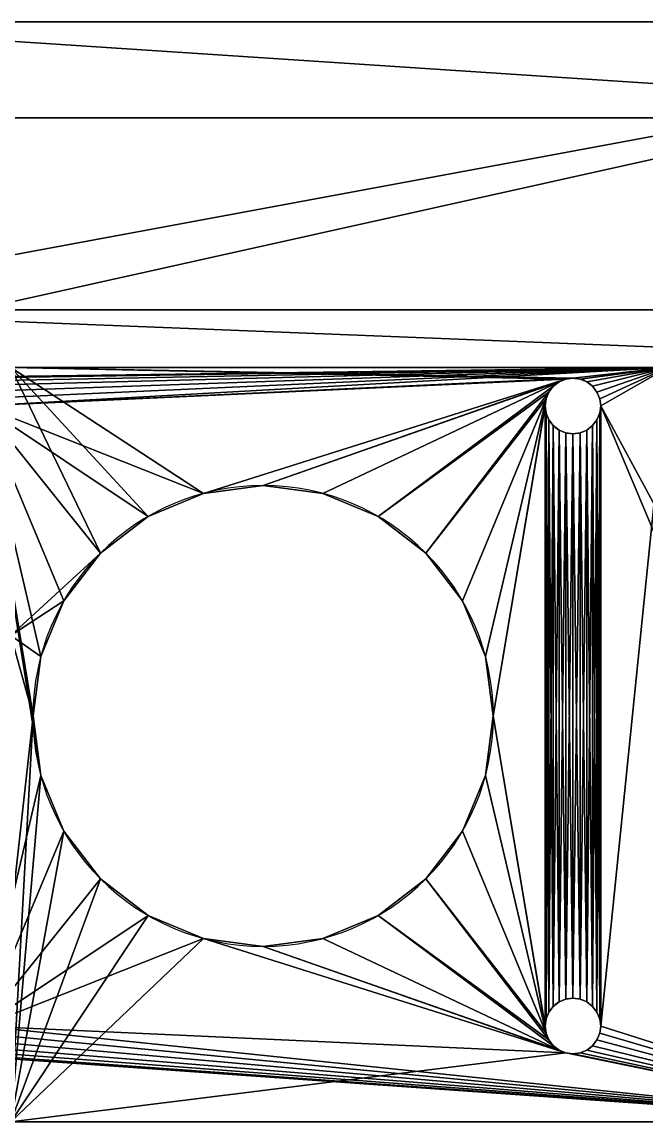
# Model space of a CAD drawing. Extents: x -15 to 425, y -15 to 425.
# Drawn here: x 359.9 to 392.5, y 367.7 to 425 of the extents above; entities that cross this region are included whole.
import ezdxf

# ---------------------------------------------------------------- set-up
doc = ezdxf.new("R2010")
doc.units = 0
doc.layers.add('SOUTIEN_BARRES_HAUT', color=34, linetype='CONTINUOUS')

# ---------------------------------------------------------------- blocks, each defined once
blk = doc.blocks.new('SUPPORT_HAUT_FRONT')
at = {"layer": 'SOUTIEN_BARRES_HAUT'}
for p, q in [((7.35, 57.3, 10.3), (61.799, 57.3, 10.3)), ((15.35, 57.3, 15.3), (61.799, 57.3, 15.3)), ((43.625, 53.325, 10.3), (43.625, 53.325, 15.3)), ((43.926, 53.555, 10.3), (43.926, 53.555, 15.3)), ((44.275, 53.7, 10.3), (44.275, 53.7, 15.3)), ((44.65, 53.749, 10.3), (44.65, 53.8, 10.3)), ((44.65, 53.749, 10.3), (44.65, 53.749, 15.3)), ((45.025, 53.7, 10.3), (45.025, 53.7, 15.3)), ((45.374, 53.555, 10.3), (45.374, 53.555, 15.3)), ((45.675, 53.325, 10.3), (45.675, 53.325, 15.3)), ((43.395, 53.024, 10.3), (43.395, 53.024, 15.3)), ((45.905, 53.024, 10.3), (45.905, 53.024, 15.3)), ((43.201, 52.3, 10.3), (43.201, 52.3, 15.3)), ((43.25, 52.675, 10.3), (43.25, 52.675, 15.3)), ((46.05, 52.675, 10.3), (46.05, 52.675, 15.3)), ((46.099, 52.3, 10.3), (46.099, 52.3, 15.3)), ((43.25, 51.925, 10.3), (43.25, 51.925, 15.3)), ((43.395, 51.576, 10.3), (43.395, 51.576, 15.3)), ((45.905, 51.576, 10.3), (45.905, 51.576, 15.3)), ((46.05, 51.925, 10.3), (46.05, 51.925, 15.3)), ((43.625, 51.275, 10.3), (43.625, 51.275, 15.3)), ((43.926, 51.045, 10.3), (43.926, 51.045, 15.3)), ((45.374, 51.045, 10.3), (45.374, 51.045, 15.3)), ((45.675, 51.275, 10.3), (45.675, 51.275, 15.3)), ((44.275, 50.9, 10.3), (44.275, 50.9, 15.3)), ((44.65, 50.851, 10.3), (44.65, 50.851, 15.3)), ((45.025, 50.9, 10.3), (45.025, 50.9, 15.3)), ((28.5, 48.15, 10.3), (28.5, 48.15, 15.3)), ((25.394, 47.741, 10.3), (25.394, 47.741, 15.3)), ((31.606, 47.741, 10.3), (31.606, 47.741, 15.3)), ((22.5, 46.542, 10.3), (22.5, 46.542, 15.3)), ((34.5, 46.542, 10.3), (34.5, 46.542, 15.3)), ((20.015, 44.635, 10.3), (20.015, 44.635, 15.3)), ((36.985, 44.635, 10.3), (36.985, 44.635, 15.3)), ((18.108, 42.15, 10.3), (18.108, 42.15, 15.3)), ((38.892, 42.15, 10.3), (38.892, 42.15, 15.3)), ((16.909, 39.256, 10.3), (16.909, 39.256, 15.3)), ((40.091, 39.256, 10.3), (40.091, 39.256, 15.3)), ((16.5, 36.15, 10.3), (16.5, 36.15, 15.3)), ((40.5, 36.15, 10.3), (40.5, 36.15, 15.3)), ((16.909, 33.044, 10.3), (16.909, 33.044, 15.3)), ((40.091, 33.044, 10.3), (40.091, 33.044, 15.3)), ((18.108, 30.15, 10.3), (18.108, 30.15, 15.3)), ((38.892, 30.15, 10.3), (38.892, 30.15, 15.3)), ((20.015, 27.665, 10.3), (20.015, 27.665, 15.3)), ((36.985, 27.665, 10.3), (36.985, 27.665, 15.3)), ((22.5, 25.758, 10.3), (22.5, 25.758, 15.3)), ((34.5, 25.758, 10.3), (34.5, 25.758, 15.3)), ((25.394, 24.559, 10.3), (25.394, 24.559, 15.3)), ((28.5, 24.15, 10.3), (28.5, 24.15, 15.3)), ((31.606, 24.559, 10.3), (31.606, 24.559, 15.3)), ((43.926, 21.255, 10.3), (43.926, 21.255, 15.3)), ((44.275, 21.4, 10.3), (44.275, 21.4, 15.3)), ((44.65, 21.449, 10.3), (44.65, 21.449, 15.3)), ((45.025, 21.4, 10.3), (45.025, 21.4, 15.3)), ((45.374, 21.255, 10.3), (45.374, 21.255, 15.3)), ((43.395, 20.724, 10.3), (43.395, 20.724, 15.3)), ((43.625, 21.025, 10.3), (43.625, 21.025, 15.3)), ((45.675, 21.025, 10.3), (45.675, 21.025, 15.3)), ((45.905, 20.724, 10.3), (45.905, 20.724, 15.3)), ((43.25, 20.375, 10.3), (43.25, 20.375, 15.3)), ((46.05, 20.375, 10.3), (46.05, 20.375, 15.3)), ((43.201, 20, 10.3), (43.201, 20, 15.3)), ((43.25, 19.625, 10.3), (43.25, 19.625, 15.3)), ((46.05, 19.625, 10.3), (46.05, 19.625, 15.3)), ((46.099, 20, 10.3), (46.099, 20, 15.3)), ((43.395, 19.276, 10.3), (43.395, 19.276, 15.3)), ((43.625, 18.975, 10.3), (43.625, 18.975, 15.3)), ((45.675, 18.975, 10.3), (45.675, 18.975, 15.3)), ((45.905, 19.276, 10.3), (45.905, 19.276, 15.3)), ((43.926, 18.745, 10.3), (43.926, 18.745, 15.3)), ((44.275, 18.6, 10.3), (44.275, 18.6, 15.3)), ((44.65, 18.551, 10.3), (44.65, 18.551, 15.3)), ((45.025, 18.6, 10.3), (45.025, 18.6, 15.3)), ((45.374, 18.745, 10.3), (45.374, 18.745, 15.3)), ((0, 18, 4.9), (76, 18)), ((55, 18, 35.5), (0, 18, 35.5)), ((49.599, 18, 10.3), (7.35, 18, 10.3)), ((49.599, 18, 15.3), (15.35, 18, 15.3)), ((0, 15, 4.9), (76, 15)), ((0, 5, 30.5), (76, 5)), ((76, 5, 30.5), (0, 5, 30.5)), ((76, 0), (0, 0, 30.5)), ((0, 0, 35.5), (81, 0, 35.5))]:
    blk.add_line(p, q, dxfattribs=at)
for centre, radius in [((44.65, 52.3, 15.3), 1.449), ((44.65, 52.3, 10.3), 1.449), ((28.5, 36.15, 15.3), 12), ((28.5, 36.15, 10.3), 12), ((44.65, 20, 15.3), 1.449), ((44.65, 20, 10.3), 1.449)]:
    blk.add_circle(centre, radius, dxfattribs=at)
mesh = blk.add_polyface(dxfattribs=at)
corners = [(7.35, 57.3, 15.3), (61.799, 57.3, 10.3), (7.35, 57.3, 10.3), (61.799, 57.3, 15.3), (15.35, 57.3, 15.3)]
mesh.append_faces([[corners[k] for k in face] for face in [(0, 1, 2), (3, 0, 4)]], dxfattribs={"vtx0": -1})
mesh.append_faces([[corners[k] for k in face] for face in [(1, 0, 3)]], dxfattribs={"vtx0": -1, "vtx1": -1})
mesh = blk.add_polyface(dxfattribs=at)
corners = [(7.35, 18, 10.3), (12.35, 18.5, 10.3), (49.599, 18, 10.3), (11.962, 18.551, 10.3), (11.6, 18.701, 10.3), (11.289, 18.939, 10.3), (11.051, 19.25, 10.3), (10.901, 19.612, 10.3), (10.85, 20, 10.3), (10.85, 52.3, 10.3), (12.738, 18.551, 10.3), (13.1, 18.701, 10.3), (13.411, 18.939, 10.3), (13.649, 19.25, 10.3), (13.799, 19.612, 10.3), (13.85, 20, 10.3), (44.65, 18.551, 10.3), (44.275, 18.6, 10.3), (25.394, 24.559, 10.3), (22.5, 25.758, 10.3), (20.015, 27.665, 10.3), (18.108, 30.15, 10.3), (16.909, 33.044, 10.3), (16.5, 36.15, 10.3), (28.5, 24.15, 10.3), (43.926, 18.745, 10.3), (31.606, 24.559, 10.3), (34.5, 25.758, 10.3), (43.625, 18.975, 10.3), (43.395, 19.276, 10.3), (36.985, 27.665, 10.3), (43.25, 19.625, 10.3), (38.892, 30.15, 10.3), (40.091, 33.044, 10.3), (40.5, 36.15, 10.3), (43.201, 20, 10.3), (43.201, 52.3, 10.3), (45.025, 18.6, 10.3), (45.374, 18.745, 10.3), (45.675, 18.975, 10.3), (45.905, 19.276, 10.3), (46.05, 19.625, 10.3), (46.099, 20, 10.3), (43.25, 51.925, 10.3), (43.25, 20.375, 10.3), (43.395, 51.576, 10.3), (43.395, 20.724, 10.3), (43.625, 51.275, 10.3), (43.625, 21.025, 10.3), (43.926, 51.045, 10.3), (43.926, 21.255, 10.3), (44.275, 50.9, 10.3), (44.275, 21.4, 10.3), (44.65, 50.851, 10.3), (44.65, 21.449, 10.3), (45.025, 50.9, 10.3), (45.025, 21.4, 10.3), (45.374, 51.045, 10.3), (45.374, 21.255, 10.3), (45.675, 51.275, 10.3), (45.675, 21.025, 10.3), (45.905, 51.576, 10.3), (45.905, 20.724, 10.3), (46.05, 51.925, 10.3), (46.05, 20.375, 10.3), (46.099, 52.3, 10.3), (10.901, 51.912, 10.3), (10.901, 20.388, 10.3), (11.051, 51.55, 10.3), (11.051, 20.75, 10.3), (11.289, 51.239, 10.3), (11.289, 21.061, 10.3), (11.6, 51.001, 10.3), (11.6, 21.299, 10.3), (11.962, 50.851, 10.3), (11.962, 21.449, 10.3), (12.35, 50.8, 10.3), (12.35, 21.5, 10.3), (12.738, 50.851, 10.3), (12.738, 21.449, 10.3), (13.1, 51.001, 10.3), (13.1, 21.299, 10.3), (13.411, 51.239, 10.3), (13.411, 21.061, 10.3), (13.649, 51.55, 10.3), (13.649, 20.75, 10.3), (13.799, 51.912, 10.3), (13.799, 20.388, 10.3), (13.85, 52.3, 10.3), (7.35, 57.3, 10.3), (10.901, 52.688, 10.3), (11.051, 53.05, 10.3), (11.289, 53.361, 10.3), (11.6, 53.599, 10.3), (11.962, 53.749, 10.3), (12.35, 53.8, 10.3), (61.799, 57.3, 10.3), (12.738, 53.749, 10.3), (13.1, 53.599, 10.3), (13.411, 53.361, 10.3), (13.649, 53.05, 10.3), (13.799, 52.688, 10.3), (44.275, 53.7, 10.3), (25.394, 47.741, 10.3), (22.5, 46.542, 10.3), (20.015, 44.635, 10.3), (18.108, 42.15, 10.3), (16.909, 39.256, 10.3), (28.5, 48.15, 10.3), (43.926, 53.555, 10.3), (31.606, 47.741, 10.3), (34.5, 46.542, 10.3), (43.625, 53.325, 10.3), (43.395, 53.024, 10.3), (36.985, 44.635, 10.3), (43.25, 52.675, 10.3), (38.892, 42.15, 10.3), (40.091, 39.256, 10.3), (44.65, 53.749, 10.3), (45.025, 53.7, 10.3), (45.374, 53.555, 10.3), (45.675, 53.325, 10.3), (45.905, 53.024, 10.3), (46.05, 52.675, 10.3), (55.239, 36.812, 10.3), (55, 35, 10.3), (55.938, 38.5, 10.3), (57.05, 39.95, 10.3), (58.5, 41.062, 10.3), (60.188, 41.761, 10.3), (61.799, 41.974, 10.3), (55.938, 31.5, 10.3), (61.799, 18, 10.3), (55.239, 33.188, 10.3), (57.05, 30.05, 10.3), (58.5, 28.938, 10.3), (60.188, 28.239, 10.3), (61.799, 28.026, 10.3)]
mesh.append_faces([[corners[k] for k in face] for face in [(129, 96, 130), (132, 136, 137)]], dxfattribs={"vtx0": -1})
mesh.append_faces([[corners[k] for k in face] for face in [(0, 1, 2), (1, 0, 3), (3, 0, 4), (4, 0, 5), (5, 0, 6), (6, 0, 7), (7, 0, 8), (16, 15, 17), (18, 15, 19), (19, 15, 20), (20, 15, 21), (21, 15, 22), (22, 15, 23), (17, 24, 25), (25, 27, 28), (28, 27, 29), (29, 30, 31), (31, 34, 35), (43, 35, 36), (35, 43, 44), (44, 45, 46), (46, 47, 48), (48, 49, 50), (50, 51, 52), (52, 53, 54), (54, 55, 56), (56, 57, 58), (58, 59, 60), (60, 61, 62), (62, 63, 64), (64, 65, 42), (66, 8, 9), (8, 66, 67), (67, 68, 69), (69, 70, 71), (71, 72, 73), (73, 74, 75), (75, 76, 77), (77, 78, 79), (79, 80, 81), (81, 82, 83), (83, 84, 85), (85, 86, 87), (87, 88, 15), (89, 9, 0), (9, 89, 90), (90, 89, 91), (91, 89, 92), (92, 89, 93), (93, 89, 94), (94, 89, 95), (95, 96, 97), (97, 96, 98), (98, 96, 99), (99, 96, 100), (100, 96, 101), (101, 96, 88), (103, 102, 108), (108, 109, 110), (110, 109, 111), (111, 113, 114), (114, 115, 116), (116, 115, 117), (117, 115, 34), (102, 96, 118), (118, 96, 119), (119, 96, 120), (120, 96, 121), (121, 96, 122), (122, 96, 123), (123, 96, 65), (124, 96, 126), (126, 96, 127), (127, 96, 128), (128, 96, 129), (2, 131, 132), (131, 2, 133), (133, 2, 125)]], dxfattribs={"vtx0": -1, "vtx1": -1})
mesh.append_faces([[corners[k] for k in face] for face in [(8, 0, 9), (2, 15, 16), (17, 15, 18), (35, 34, 36), (88, 96, 102), (88, 102, 103), (88, 107, 15), (65, 96, 42), (42, 96, 124), (42, 124, 2)]], dxfattribs={"vtx0": -1, "vtx1": -1, "vtx2": -1})
mesh.append_faces([[corners[k] for k in face] for face in [(2, 1, 10), (2, 10, 11), (2, 11, 12), (2, 12, 13), (2, 13, 14), (2, 14, 15), (17, 18, 24), (25, 24, 26), (25, 26, 27), (29, 27, 30), (31, 30, 32), (31, 32, 33), (31, 33, 34), (2, 16, 37), (2, 37, 38), (2, 38, 39), (2, 39, 40), (2, 40, 41), (2, 41, 42), (44, 43, 45), (46, 45, 47), (48, 47, 49), (50, 49, 51), (52, 51, 53), (54, 53, 55), (56, 55, 57), (58, 57, 59), (60, 59, 61), (62, 61, 63), (64, 63, 65), (67, 66, 68), (69, 68, 70), (71, 70, 72), (73, 72, 74), (75, 74, 76), (77, 76, 78), (79, 78, 80), (81, 80, 82), (83, 82, 84), (85, 84, 86), (87, 86, 88), (95, 89, 96), (88, 103, 104), (88, 104, 105), (88, 105, 106), (88, 106, 107), (15, 107, 23), (108, 102, 109), (111, 109, 112), (111, 112, 113), (114, 113, 115), (34, 115, 36), (2, 124, 125), (132, 131, 134), (132, 134, 135), (132, 135, 136)]], dxfattribs={"vtx0": -1, "vtx2": -1})
mesh = blk.add_polyface(dxfattribs=at)
corners = [(15.35, 18, 15.3), (20.015, 27.665, 15.3), (15.35, 31.966, 15.3), (22.5, 25.758, 15.3), (25.394, 24.559, 15.3), (44.275, 18.6, 15.3), (44.65, 18.551, 15.3), (49.599, 18, 15.3), (18.108, 30.15, 15.3), (16.909, 33.044, 15.3), (16.5, 36.15, 15.3), (15.35, 46.633, 15.3), (15.35, 57.3, 15.3), (28.5, 24.15, 15.3), (43.926, 18.745, 15.3), (31.606, 24.559, 15.3), (34.5, 25.758, 15.3), (43.625, 18.975, 15.3), (43.395, 19.276, 15.3), (36.985, 27.665, 15.3), (43.25, 19.625, 15.3), (38.892, 30.15, 15.3), (40.091, 33.044, 15.3), (40.5, 36.15, 15.3), (43.201, 20, 15.3), (45.025, 18.6, 15.3), (45.374, 18.745, 15.3), (45.675, 18.975, 15.3), (45.905, 19.276, 15.3), (46.05, 19.625, 15.3), (46.099, 20, 15.3), (46.099, 52.3, 15.3), (44.275, 53.7, 15.3), (61.799, 57.3, 15.3), (25.394, 47.741, 15.3), (22.5, 46.542, 15.3), (20.015, 44.635, 15.3), (18.108, 42.15, 15.3), (16.909, 39.256, 15.3), (28.5, 48.15, 15.3), (43.926, 53.555, 15.3), (31.606, 47.741, 15.3), (34.5, 46.542, 15.3), (43.625, 53.325, 15.3), (43.395, 53.024, 15.3), (36.985, 44.635, 15.3), (43.25, 52.675, 15.3), (38.892, 42.15, 15.3), (40.091, 39.256, 15.3), (43.201, 52.3, 15.3), (44.65, 53.749, 15.3), (45.025, 53.7, 15.3), (45.374, 53.555, 15.3), (45.675, 53.325, 15.3), (45.905, 53.024, 15.3), (46.05, 52.675, 15.3), (61.799, 18, 15.3), (43.25, 20.375, 15.3), (43.25, 51.925, 15.3), (43.395, 20.724, 15.3), (43.395, 51.576, 15.3), (43.625, 21.025, 15.3), (43.625, 51.275, 15.3), (43.926, 21.255, 15.3), (43.926, 51.045, 15.3), (44.275, 21.4, 15.3), (44.275, 50.9, 15.3), (44.65, 21.449, 15.3), (44.65, 50.851, 15.3), (45.025, 21.4, 15.3), (45.025, 50.9, 15.3), (45.374, 21.255, 15.3), (45.374, 51.045, 15.3), (45.675, 21.025, 15.3), (45.675, 51.275, 15.3), (45.905, 20.724, 15.3), (45.905, 51.576, 15.3), (46.05, 20.375, 15.3), (46.05, 51.925, 15.3)]
mesh.append_faces([[corners[k] for k in face] for face in [(33, 7, 56)]], dxfattribs={"vtx0": -1})
mesh.append_faces([[corners[k] for k in face] for face in [(0, 1, 2), (1, 0, 3), (3, 0, 4), (5, 0, 6), (2, 10, 11), (11, 10, 12), (4, 5, 13), (13, 14, 15), (15, 14, 16), (16, 18, 19), (19, 20, 21), (21, 20, 22), (22, 20, 23), (6, 7, 25), (25, 7, 26), (26, 7, 27), (27, 7, 28), (28, 7, 29), (29, 7, 30), (12, 32, 33), (34, 12, 35), (35, 12, 36), (36, 12, 37), (37, 12, 38), (38, 12, 10), (32, 39, 40), (40, 42, 43), (43, 42, 44), (44, 45, 46), (46, 23, 49), (57, 49, 24), (49, 57, 58), (58, 59, 60), (60, 61, 62), (62, 63, 64), (64, 65, 66), (66, 67, 68), (68, 69, 70), (70, 71, 72), (72, 73, 74), (74, 75, 76), (76, 77, 78), (78, 30, 31)]], dxfattribs={"vtx0": -1, "vtx1": -1})
mesh.append_faces([[corners[k] for k in face] for face in [(4, 0, 5), (30, 7, 31), (32, 12, 34), (49, 23, 24), (33, 31, 7)]], dxfattribs={"vtx0": -1, "vtx1": -1, "vtx2": -1})
mesh.append_faces([[corners[k] for k in face] for face in [(6, 0, 7), (2, 1, 8), (2, 8, 9), (2, 9, 10), (13, 5, 14), (16, 14, 17), (16, 17, 18), (19, 18, 20), (23, 20, 24), (32, 34, 39), (40, 39, 41), (40, 41, 42), (44, 42, 45), (46, 45, 47), (46, 47, 48), (46, 48, 23), (33, 32, 50), (33, 50, 51), (33, 51, 52), (33, 52, 53), (33, 53, 54), (33, 54, 55), (33, 55, 31), (58, 57, 59), (60, 59, 61), (62, 61, 63), (64, 63, 65), (66, 65, 67), (68, 67, 69), (70, 69, 71), (72, 71, 73), (74, 73, 75), (76, 75, 77), (78, 77, 30)]], dxfattribs={"vtx0": -1, "vtx2": -1})
mesh = blk.add_polyface(dxfattribs=at)
corners = [(43.625, 53.325, 10.3), (43.395, 53.024, 15.3), (43.395, 53.024, 10.3), (43.625, 53.325, 15.3)]
mesh.append_faces([[corners[k] for k in face] for face in [(0, 1, 2), (1, 0, 3)]], dxfattribs={"vtx0": -1})
mesh = blk.add_polyface(dxfattribs=at)
corners = [(43.926, 53.555, 15.3), (43.625, 53.325, 10.3), (43.926, 53.555, 10.3), (43.625, 53.325, 15.3)]
mesh.append_faces([[corners[k] for k in face] for face in [(0, 1, 2), (1, 0, 3)]], dxfattribs={"vtx0": -1})
mesh = blk.add_polyface(dxfattribs=at)
corners = [(44.275, 53.7, 15.3), (43.926, 53.555, 10.3), (44.275, 53.7, 10.3), (43.926, 53.555, 15.3)]
mesh.append_faces([[corners[k] for k in face] for face in [(0, 1, 2), (1, 0, 3)]], dxfattribs={"vtx0": -1})
mesh = blk.add_polyface(dxfattribs=at)
corners = [(44.65, 53.749, 15.3), (44.275, 53.7, 10.3), (44.65, 53.749, 10.3), (44.275, 53.7, 15.3)]
mesh.append_faces([[corners[k] for k in face] for face in [(0, 1, 2), (1, 0, 3)]], dxfattribs={"vtx0": -1})
mesh = blk.add_polyface(dxfattribs=at)
corners = [(45.025, 53.7, 15.3), (44.65, 53.749, 10.3), (45.025, 53.7, 10.3), (44.65, 53.749, 15.3)]
mesh.append_faces([[corners[k] for k in face] for face in [(0, 1, 2), (1, 0, 3)]], dxfattribs={"vtx0": -1})
mesh = blk.add_polyface(dxfattribs=at)
corners = [(45.374, 53.555, 15.3), (45.025, 53.7, 10.3), (45.374, 53.555, 10.3), (45.025, 53.7, 15.3)]
mesh.append_faces([[corners[k] for k in face] for face in [(0, 1, 2), (1, 0, 3)]], dxfattribs={"vtx0": -1})
mesh = blk.add_polyface(dxfattribs=at)
corners = [(45.675, 53.325, 15.3), (45.374, 53.555, 10.3), (45.675, 53.325, 10.3), (45.374, 53.555, 15.3)]
mesh.append_faces([[corners[k] for k in face] for face in [(0, 1, 2), (1, 0, 3)]], dxfattribs={"vtx0": -1})
mesh = blk.add_polyface(dxfattribs=at)
corners = [(45.675, 53.325, 15.3), (45.905, 53.024, 10.3), (45.905, 53.024, 15.3), (45.675, 53.325, 10.3)]
mesh.append_faces([[corners[k] for k in face] for face in [(0, 1, 2), (1, 0, 3)]], dxfattribs={"vtx0": -1})
mesh = blk.add_polyface(dxfattribs=at)
corners = [(43.395, 53.024, 10.3), (43.25, 52.675, 15.3), (43.25, 52.675, 10.3), (43.395, 53.024, 15.3)]
mesh.append_faces([[corners[k] for k in face] for face in [(0, 1, 2), (1, 0, 3)]], dxfattribs={"vtx0": -1})
mesh = blk.add_polyface(dxfattribs=at)
corners = [(45.905, 53.024, 15.3), (46.05, 52.675, 10.3), (46.05, 52.675, 15.3), (45.905, 53.024, 10.3)]
mesh.append_faces([[corners[k] for k in face] for face in [(0, 1, 2), (1, 0, 3)]], dxfattribs={"vtx0": -1})
mesh = blk.add_polyface(dxfattribs=at)
corners = [(43.25, 52.675, 10.3), (43.201, 52.3, 15.3), (43.201, 52.3, 10.3), (43.25, 52.675, 15.3)]
mesh.append_faces([[corners[k] for k in face] for face in [(0, 1, 2), (1, 0, 3)]], dxfattribs={"vtx0": -1})
mesh = blk.add_polyface(dxfattribs=at)
corners = [(43.201, 52.3, 10.3), (43.25, 51.925, 15.3), (43.25, 51.925, 10.3), (43.201, 52.3, 15.3)]
mesh.append_faces([[corners[k] for k in face] for face in [(0, 1, 2), (1, 0, 3)]], dxfattribs={"vtx0": -1})
mesh = blk.add_polyface(dxfattribs=at)
corners = [(46.05, 52.675, 15.3), (46.099, 52.3, 10.3), (46.099, 52.3, 15.3), (46.05, 52.675, 10.3)]
mesh.append_faces([[corners[k] for k in face] for face in [(0, 1, 2), (1, 0, 3)]], dxfattribs={"vtx0": -1})
mesh = blk.add_polyface(dxfattribs=at)
corners = [(46.099, 52.3, 15.3), (46.05, 51.925, 10.3), (46.05, 51.925, 15.3), (46.099, 52.3, 10.3)]
mesh.append_faces([[corners[k] for k in face] for face in [(0, 1, 2), (1, 0, 3)]], dxfattribs={"vtx0": -1})
mesh = blk.add_polyface(dxfattribs=at)
corners = [(43.25, 51.925, 10.3), (43.395, 51.576, 15.3), (43.395, 51.576, 10.3), (43.25, 51.925, 15.3)]
mesh.append_faces([[corners[k] for k in face] for face in [(0, 1, 2), (1, 0, 3)]], dxfattribs={"vtx0": -1})
mesh = blk.add_polyface(dxfattribs=at)
corners = [(43.395, 51.576, 10.3), (43.625, 51.275, 15.3), (43.625, 51.275, 10.3), (43.395, 51.576, 15.3)]
mesh.append_faces([[corners[k] for k in face] for face in [(0, 1, 2), (1, 0, 3)]], dxfattribs={"vtx0": -1})
mesh = blk.add_polyface(dxfattribs=at)
corners = [(45.905, 51.576, 15.3), (45.675, 51.275, 10.3), (45.675, 51.275, 15.3), (45.905, 51.576, 10.3)]
mesh.append_faces([[corners[k] for k in face] for face in [(0, 1, 2), (1, 0, 3)]], dxfattribs={"vtx0": -1})
mesh = blk.add_polyface(dxfattribs=at)
corners = [(46.05, 51.925, 15.3), (45.905, 51.576, 10.3), (45.905, 51.576, 15.3), (46.05, 51.925, 10.3)]
mesh.append_faces([[corners[k] for k in face] for face in [(0, 1, 2), (1, 0, 3)]], dxfattribs={"vtx0": -1})
mesh = blk.add_polyface(dxfattribs=at)
corners = [(43.625, 51.275, 15.3), (43.926, 51.045, 10.3), (43.625, 51.275, 10.3), (43.926, 51.045, 15.3)]
mesh.append_faces([[corners[k] for k in face] for face in [(0, 1, 2), (1, 0, 3)]], dxfattribs={"vtx0": -1})
mesh = blk.add_polyface(dxfattribs=at)
corners = [(43.926, 51.045, 15.3), (44.275, 50.9, 10.3), (43.926, 51.045, 10.3), (44.275, 50.9, 15.3)]
mesh.append_faces([[corners[k] for k in face] for face in [(0, 1, 2), (1, 0, 3)]], dxfattribs={"vtx0": -1})
mesh = blk.add_polyface(dxfattribs=at)
corners = [(45.025, 50.9, 15.3), (45.374, 51.045, 10.3), (45.025, 50.9, 10.3), (45.374, 51.045, 15.3)]
mesh.append_faces([[corners[k] for k in face] for face in [(0, 1, 2), (1, 0, 3)]], dxfattribs={"vtx0": -1})
mesh = blk.add_polyface(dxfattribs=at)
corners = [(45.374, 51.045, 15.3), (45.675, 51.275, 10.3), (45.374, 51.045, 10.3), (45.675, 51.275, 15.3)]
mesh.append_faces([[corners[k] for k in face] for face in [(0, 1, 2), (1, 0, 3)]], dxfattribs={"vtx0": -1})
mesh = blk.add_polyface(dxfattribs=at)
corners = [(44.275, 50.9, 15.3), (44.65, 50.851, 10.3), (44.275, 50.9, 10.3), (44.65, 50.851, 15.3)]
mesh.append_faces([[corners[k] for k in face] for face in [(0, 1, 2), (1, 0, 3)]], dxfattribs={"vtx0": -1})
mesh = blk.add_polyface(dxfattribs=at)
corners = [(44.65, 50.851, 15.3), (45.025, 50.9, 10.3), (44.65, 50.851, 10.3), (45.025, 50.9, 15.3)]
mesh.append_faces([[corners[k] for k in face] for face in [(0, 1, 2), (1, 0, 3)]], dxfattribs={"vtx0": -1})
mesh = blk.add_polyface(dxfattribs=at)
corners = [(28.5, 48.15, 15.3), (25.394, 47.741, 10.3), (28.5, 48.15, 10.3), (25.394, 47.741, 15.3)]
mesh.append_faces([[corners[k] for k in face] for face in [(0, 1, 2), (1, 0, 3)]], dxfattribs={"vtx0": -1})
mesh = blk.add_polyface(dxfattribs=at)
corners = [(31.606, 47.741, 15.3), (28.5, 48.15, 10.3), (31.606, 47.741, 10.3), (28.5, 48.15, 15.3)]
mesh.append_faces([[corners[k] for k in face] for face in [(0, 1, 2), (1, 0, 3)]], dxfattribs={"vtx0": -1})
mesh = blk.add_polyface(dxfattribs=at)
corners = [(25.394, 47.741, 15.3), (22.5, 46.542, 10.3), (25.394, 47.741, 10.3), (22.5, 46.542, 15.3)]
mesh.append_faces([[corners[k] for k in face] for face in [(0, 1, 2), (1, 0, 3)]], dxfattribs={"vtx0": -1})
mesh = blk.add_polyface(dxfattribs=at)
corners = [(34.5, 46.542, 15.3), (31.606, 47.741, 10.3), (34.5, 46.542, 10.3), (31.606, 47.741, 15.3)]
mesh.append_faces([[corners[k] for k in face] for face in [(0, 1, 2), (1, 0, 3)]], dxfattribs={"vtx0": -1})
mesh = blk.add_polyface(dxfattribs=at)
corners = [(22.5, 46.542, 15.3), (20.015, 44.635, 10.3), (22.5, 46.542, 10.3), (20.015, 44.635, 15.3)]
mesh.append_faces([[corners[k] for k in face] for face in [(0, 1, 2), (1, 0, 3)]], dxfattribs={"vtx0": -1})
mesh = blk.add_polyface(dxfattribs=at)
corners = [(36.985, 44.635, 15.3), (34.5, 46.542, 10.3), (36.985, 44.635, 10.3), (34.5, 46.542, 15.3)]
mesh.append_faces([[corners[k] for k in face] for face in [(0, 1, 2), (1, 0, 3)]], dxfattribs={"vtx0": -1})
mesh = blk.add_polyface(dxfattribs=at)
corners = [(20.015, 44.635, 10.3), (18.108, 42.15, 15.3), (18.108, 42.15, 10.3), (20.015, 44.635, 15.3)]
mesh.append_faces([[corners[k] for k in face] for face in [(0, 1, 2), (1, 0, 3)]], dxfattribs={"vtx0": -1})
mesh = blk.add_polyface(dxfattribs=at)
corners = [(36.985, 44.635, 15.3), (38.892, 42.15, 10.3), (38.892, 42.15, 15.3), (36.985, 44.635, 10.3)]
mesh.append_faces([[corners[k] for k in face] for face in [(0, 1, 2), (1, 0, 3)]], dxfattribs={"vtx0": -1})
mesh = blk.add_polyface(dxfattribs=at)
corners = [(18.108, 42.15, 10.3), (16.909, 39.256, 15.3), (16.909, 39.256, 10.3), (18.108, 42.15, 15.3)]
mesh.append_faces([[corners[k] for k in face] for face in [(0, 1, 2), (1, 0, 3)]], dxfattribs={"vtx0": -1})
mesh = blk.add_polyface(dxfattribs=at)
corners = [(38.892, 42.15, 15.3), (40.091, 39.256, 10.3), (40.091, 39.256, 15.3), (38.892, 42.15, 10.3)]
mesh.append_faces([[corners[k] for k in face] for face in [(0, 1, 2), (1, 0, 3)]], dxfattribs={"vtx0": -1})
mesh = blk.add_polyface(dxfattribs=at)
corners = [(16.909, 39.256, 10.3), (16.5, 36.15, 15.3), (16.5, 36.15, 10.3), (16.909, 39.256, 15.3)]
mesh.append_faces([[corners[k] for k in face] for face in [(0, 1, 2), (1, 0, 3)]], dxfattribs={"vtx0": -1})
mesh = blk.add_polyface(dxfattribs=at)
corners = [(40.091, 39.256, 15.3), (40.5, 36.15, 10.3), (40.5, 36.15, 15.3), (40.091, 39.256, 10.3)]
mesh.append_faces([[corners[k] for k in face] for face in [(0, 1, 2), (1, 0, 3)]], dxfattribs={"vtx0": -1})
mesh = blk.add_polyface(dxfattribs=at)
corners = [(16.5, 36.15, 10.3), (16.909, 33.044, 15.3), (16.909, 33.044, 10.3), (16.5, 36.15, 15.3)]
mesh.append_faces([[corners[k] for k in face] for face in [(0, 1, 2), (1, 0, 3)]], dxfattribs={"vtx0": -1})
mesh = blk.add_polyface(dxfattribs=at)
corners = [(40.5, 36.15, 15.3), (40.091, 33.044, 10.3), (40.091, 33.044, 15.3), (40.5, 36.15, 10.3)]
mesh.append_faces([[corners[k] for k in face] for face in [(0, 1, 2), (1, 0, 3)]], dxfattribs={"vtx0": -1})
mesh = blk.add_polyface(dxfattribs=at)
corners = [(81, 0, 35.5), (0, 15, 35.5), (0, 0, 35.5), (0, 18, 35.5), (55, 18, 35.5), (57.05, 30.05, 35.5), (55.938, 31.5, 35.5), (55.239, 33.188, 35.5), (55, 35, 35.5), (58.5, 28.938, 35.5), (60.188, 28.239, 35.5), (62, 28, 35.5), (69, 18, 35.5), (63.812, 28.239, 35.5), (65.5, 28.938, 35.5), (66.95, 30.05, 35.5), (68.062, 31.5, 35.5), (68.761, 33.188, 35.5), (81, 18, 35.5), (69, 35, 35.5)]
mesh.append_faces([[corners[k] for k in face] for face in [(0, 1, 2), (4, 7, 8), (12, 0, 18)]], dxfattribs={"vtx0": -1})
mesh.append_faces([[corners[k] for k in face] for face in [(1, 0, 3), (3, 0, 4), (5, 0, 9), (9, 0, 10), (10, 0, 11), (11, 12, 13), (13, 12, 14), (14, 12, 15), (15, 12, 16), (16, 12, 17)]], dxfattribs={"vtx0": -1, "vtx1": -1})
mesh.append_faces([[corners[k] for k in face] for face in [(4, 0, 5), (11, 0, 12)]], dxfattribs={"vtx0": -1, "vtx1": -1, "vtx2": -1})
mesh.append_faces([[corners[k] for k in face] for face in [(4, 5, 6), (4, 6, 7)]], dxfattribs={"vtx0": -1, "vtx2": -1})
mesh.append_faces([[corners[k] for k in face] for face in [(19, 17, 12)]], dxfattribs={"vtx1": -1})
mesh = blk.add_polyface(dxfattribs=at)
corners = [(16.909, 33.044, 10.3), (18.108, 30.15, 15.3), (18.108, 30.15, 10.3), (16.909, 33.044, 15.3)]
mesh.append_faces([[corners[k] for k in face] for face in [(0, 1, 2), (1, 0, 3)]], dxfattribs={"vtx0": -1})
mesh = blk.add_polyface(dxfattribs=at)
corners = [(40.091, 33.044, 15.3), (38.892, 30.15, 10.3), (38.892, 30.15, 15.3), (40.091, 33.044, 10.3)]
mesh.append_faces([[corners[k] for k in face] for face in [(0, 1, 2), (1, 0, 3)]], dxfattribs={"vtx0": -1})
mesh = blk.add_polyface(dxfattribs=at)
corners = [(18.108, 30.15, 10.3), (20.015, 27.665, 15.3), (20.015, 27.665, 10.3), (18.108, 30.15, 15.3)]
mesh.append_faces([[corners[k] for k in face] for face in [(0, 1, 2), (1, 0, 3)]], dxfattribs={"vtx0": -1})
mesh = blk.add_polyface(dxfattribs=at)
corners = [(38.892, 30.15, 15.3), (36.985, 27.665, 10.3), (36.985, 27.665, 15.3), (38.892, 30.15, 10.3)]
mesh.append_faces([[corners[k] for k in face] for face in [(0, 1, 2), (1, 0, 3)]], dxfattribs={"vtx0": -1})
mesh = blk.add_polyface(dxfattribs=at)
corners = [(20.015, 27.665, 15.3), (22.5, 25.758, 10.3), (20.015, 27.665, 10.3), (22.5, 25.758, 15.3)]
mesh.append_faces([[corners[k] for k in face] for face in [(0, 1, 2), (1, 0, 3)]], dxfattribs={"vtx0": -1})
mesh = blk.add_polyface(dxfattribs=at)
corners = [(34.5, 25.758, 15.3), (36.985, 27.665, 10.3), (34.5, 25.758, 10.3), (36.985, 27.665, 15.3)]
mesh.append_faces([[corners[k] for k in face] for face in [(0, 1, 2), (1, 0, 3)]], dxfattribs={"vtx0": -1})
mesh = blk.add_polyface(dxfattribs=at)
corners = [(22.5, 25.758, 15.3), (25.394, 24.559, 10.3), (22.5, 25.758, 10.3), (25.394, 24.559, 15.3)]
mesh.append_faces([[corners[k] for k in face] for face in [(0, 1, 2), (1, 0, 3)]], dxfattribs={"vtx0": -1})
mesh = blk.add_polyface(dxfattribs=at)
corners = [(31.606, 24.559, 15.3), (34.5, 25.758, 10.3), (31.606, 24.559, 10.3), (34.5, 25.758, 15.3)]
mesh.append_faces([[corners[k] for k in face] for face in [(0, 1, 2), (1, 0, 3)]], dxfattribs={"vtx0": -1})
mesh = blk.add_polyface(dxfattribs=at)
corners = [(25.394, 24.559, 15.3), (28.5, 24.15, 10.3), (25.394, 24.559, 10.3), (28.5, 24.15, 15.3)]
mesh.append_faces([[corners[k] for k in face] for face in [(0, 1, 2), (1, 0, 3)]], dxfattribs={"vtx0": -1})
mesh = blk.add_polyface(dxfattribs=at)
corners = [(28.5, 24.15, 15.3), (31.606, 24.559, 10.3), (28.5, 24.15, 10.3), (31.606, 24.559, 15.3)]
mesh.append_faces([[corners[k] for k in face] for face in [(0, 1, 2), (1, 0, 3)]], dxfattribs={"vtx0": -1})
mesh = blk.add_polyface(dxfattribs=at)
corners = [(43.926, 21.255, 15.3), (43.625, 21.025, 10.3), (43.926, 21.255, 10.3), (43.625, 21.025, 15.3)]
mesh.append_faces([[corners[k] for k in face] for face in [(0, 1, 2), (1, 0, 3)]], dxfattribs={"vtx0": -1})
mesh = blk.add_polyface(dxfattribs=at)
corners = [(44.275, 21.4, 15.3), (43.926, 21.255, 10.3), (44.275, 21.4, 10.3), (43.926, 21.255, 15.3)]
mesh.append_faces([[corners[k] for k in face] for face in [(0, 1, 2), (1, 0, 3)]], dxfattribs={"vtx0": -1})
mesh = blk.add_polyface(dxfattribs=at)
corners = [(44.65, 21.449, 15.3), (44.275, 21.4, 10.3), (44.65, 21.449, 10.3), (44.275, 21.4, 15.3)]
mesh.append_faces([[corners[k] for k in face] for face in [(0, 1, 2), (1, 0, 3)]], dxfattribs={"vtx0": -1})
mesh = blk.add_polyface(dxfattribs=at)
corners = [(45.025, 21.4, 15.3), (44.65, 21.449, 10.3), (45.025, 21.4, 10.3), (44.65, 21.449, 15.3)]
mesh.append_faces([[corners[k] for k in face] for face in [(0, 1, 2), (1, 0, 3)]], dxfattribs={"vtx0": -1})
mesh = blk.add_polyface(dxfattribs=at)
corners = [(45.374, 21.255, 15.3), (45.025, 21.4, 10.3), (45.374, 21.255, 10.3), (45.025, 21.4, 15.3)]
mesh.append_faces([[corners[k] for k in face] for face in [(0, 1, 2), (1, 0, 3)]], dxfattribs={"vtx0": -1})
mesh = blk.add_polyface(dxfattribs=at)
corners = [(45.675, 21.025, 15.3), (45.374, 21.255, 10.3), (45.675, 21.025, 10.3), (45.374, 21.255, 15.3)]
mesh.append_faces([[corners[k] for k in face] for face in [(0, 1, 2), (1, 0, 3)]], dxfattribs={"vtx0": -1})
mesh = blk.add_polyface(dxfattribs=at)
corners = [(43.395, 20.724, 10.3), (43.25, 20.375, 15.3), (43.25, 20.375, 10.3), (43.395, 20.724, 15.3)]
mesh.append_faces([[corners[k] for k in face] for face in [(0, 1, 2), (1, 0, 3)]], dxfattribs={"vtx0": -1})
mesh = blk.add_polyface(dxfattribs=at)
corners = [(43.625, 21.025, 10.3), (43.395, 20.724, 15.3), (43.395, 20.724, 10.3), (43.625, 21.025, 15.3)]
mesh.append_faces([[corners[k] for k in face] for face in [(0, 1, 2), (1, 0, 3)]], dxfattribs={"vtx0": -1})
mesh = blk.add_polyface(dxfattribs=at)
corners = [(45.675, 21.025, 15.3), (45.905, 20.724, 10.3), (45.905, 20.724, 15.3), (45.675, 21.025, 10.3)]
mesh.append_faces([[corners[k] for k in face] for face in [(0, 1, 2), (1, 0, 3)]], dxfattribs={"vtx0": -1})
mesh = blk.add_polyface(dxfattribs=at)
corners = [(45.905, 20.724, 15.3), (46.05, 20.375, 10.3), (46.05, 20.375, 15.3), (45.905, 20.724, 10.3)]
mesh.append_faces([[corners[k] for k in face] for face in [(0, 1, 2), (1, 0, 3)]], dxfattribs={"vtx0": -1})
mesh = blk.add_polyface(dxfattribs=at)
corners = [(43.25, 20.375, 10.3), (43.201, 20, 15.3), (43.201, 20, 10.3), (43.25, 20.375, 15.3)]
mesh.append_faces([[corners[k] for k in face] for face in [(0, 1, 2), (1, 0, 3)]], dxfattribs={"vtx0": -1})
mesh = blk.add_polyface(dxfattribs=at)
corners = [(46.05, 20.375, 15.3), (46.099, 20, 10.3), (46.099, 20, 15.3), (46.05, 20.375, 10.3)]
mesh.append_faces([[corners[k] for k in face] for face in [(0, 1, 2), (1, 0, 3)]], dxfattribs={"vtx0": -1})
mesh = blk.add_polyface(dxfattribs=at)
corners = [(43.201, 20, 10.3), (43.25, 19.625, 15.3), (43.25, 19.625, 10.3), (43.201, 20, 15.3)]
mesh.append_faces([[corners[k] for k in face] for face in [(0, 1, 2), (1, 0, 3)]], dxfattribs={"vtx0": -1})
mesh = blk.add_polyface(dxfattribs=at)
corners = [(43.25, 19.625, 10.3), (43.395, 19.276, 15.3), (43.395, 19.276, 10.3), (43.25, 19.625, 15.3)]
mesh.append_faces([[corners[k] for k in face] for face in [(0, 1, 2), (1, 0, 3)]], dxfattribs={"vtx0": -1})
mesh = blk.add_polyface(dxfattribs=at)
corners = [(46.05, 19.625, 15.3), (45.905, 19.276, 10.3), (45.905, 19.276, 15.3), (46.05, 19.625, 10.3)]
mesh.append_faces([[corners[k] for k in face] for face in [(0, 1, 2), (1, 0, 3)]], dxfattribs={"vtx0": -1})
mesh = blk.add_polyface(dxfattribs=at)
corners = [(46.099, 20, 15.3), (46.05, 19.625, 10.3), (46.05, 19.625, 15.3), (46.099, 20, 10.3)]
mesh.append_faces([[corners[k] for k in face] for face in [(0, 1, 2), (1, 0, 3)]], dxfattribs={"vtx0": -1})
mesh = blk.add_polyface(dxfattribs=at)
corners = [(43.395, 19.276, 10.3), (43.625, 18.975, 15.3), (43.625, 18.975, 10.3), (43.395, 19.276, 15.3)]
mesh.append_faces([[corners[k] for k in face] for face in [(0, 1, 2), (1, 0, 3)]], dxfattribs={"vtx0": -1})
mesh = blk.add_polyface(dxfattribs=at)
corners = [(43.625, 18.975, 15.3), (43.926, 18.745, 10.3), (43.625, 18.975, 10.3), (43.926, 18.745, 15.3)]
mesh.append_faces([[corners[k] for k in face] for face in [(0, 1, 2), (1, 0, 3)]], dxfattribs={"vtx0": -1})
mesh = blk.add_polyface(dxfattribs=at)
corners = [(45.374, 18.745, 15.3), (45.675, 18.975, 10.3), (45.374, 18.745, 10.3), (45.675, 18.975, 15.3)]
mesh.append_faces([[corners[k] for k in face] for face in [(0, 1, 2), (1, 0, 3)]], dxfattribs={"vtx0": -1})
mesh = blk.add_polyface(dxfattribs=at)
corners = [(45.905, 19.276, 15.3), (45.675, 18.975, 10.3), (45.675, 18.975, 15.3), (45.905, 19.276, 10.3)]
mesh.append_faces([[corners[k] for k in face] for face in [(0, 1, 2), (1, 0, 3)]], dxfattribs={"vtx0": -1})
mesh = blk.add_polyface(dxfattribs=at)
corners = [(43.926, 18.745, 15.3), (44.275, 18.6, 10.3), (43.926, 18.745, 10.3), (44.275, 18.6, 15.3)]
mesh.append_faces([[corners[k] for k in face] for face in [(0, 1, 2), (1, 0, 3)]], dxfattribs={"vtx0": -1})
mesh = blk.add_polyface(dxfattribs=at)
corners = [(44.275, 18.6, 15.3), (44.65, 18.551, 10.3), (44.275, 18.6, 10.3), (44.65, 18.551, 15.3)]
mesh.append_faces([[corners[k] for k in face] for face in [(0, 1, 2), (1, 0, 3)]], dxfattribs={"vtx0": -1})
mesh = blk.add_polyface(dxfattribs=at)
corners = [(44.65, 18.551, 15.3), (45.025, 18.6, 10.3), (44.65, 18.551, 10.3), (45.025, 18.6, 15.3)]
mesh.append_faces([[corners[k] for k in face] for face in [(0, 1, 2), (1, 0, 3)]], dxfattribs={"vtx0": -1})
mesh = blk.add_polyface(dxfattribs=at)
corners = [(45.025, 18.6, 15.3), (45.374, 18.745, 10.3), (45.025, 18.6, 10.3), (45.374, 18.745, 15.3)]
mesh.append_faces([[corners[k] for k in face] for face in [(0, 1, 2), (1, 0, 3)]], dxfattribs={"vtx0": -1})
mesh = blk.add_polyface(dxfattribs=at)
corners = [(0, 18, 30.5), (7.35, 18, 10.3), (0, 18, 4.9), (7.35, 18, 15.3), (7.35, 18, 19.3), (15.35, 18, 15.3), (49.599, 18, 15.3), (55, 18, 15.5), (61.799, 18, 15.3), (69, 18, 15.5), (7.35, 18, 25.3), (15.35, 18, 25.3), (15.35, 18, 19.3), (55, 18, 35.5), (0, 18, 35.5), (81, 18), (76, 18), (61.799, 18, 10.3), (81, 18, 35.5), (49.599, 18, 10.3), (69, 18, 35.5)]
mesh.append_faces([[corners[k] for k in face] for face in [(13, 0, 14), (2, 15, 16), (17, 1, 19), (18, 9, 20)]], dxfattribs={"vtx0": -1})
mesh.append_faces([[corners[k] for k in face] for face in [(0, 1, 2), (1, 0, 3), (3, 4, 5), (5, 4, 6), (6, 7, 8), (4, 0, 10), (10, 0, 11), (7, 12, 13), (12, 7, 4), (15, 9, 18)]], dxfattribs={"vtx0": -1, "vtx1": -1})
mesh.append_faces([[corners[k] for k in face] for face in [(3, 0, 4), (6, 4, 7), (13, 11, 0), (15, 2, 17), (15, 17, 9), (17, 2, 1)]], dxfattribs={"vtx0": -1, "vtx1": -1, "vtx2": -1})
mesh.append_faces([[corners[k] for k in face] for face in [(8, 7, 9), (13, 12, 11), (9, 17, 8)]], dxfattribs={"vtx0": -1, "vtx2": -1})
mesh = blk.add_polyface(dxfattribs=at)
corners = [(76, 18), (0, 15, 4.9), (0, 18, 4.9), (76, 15)]
mesh.append_faces([[corners[k] for k in face] for face in [(0, 1, 2), (1, 0, 3)]], dxfattribs={"vtx0": -1})
mesh = blk.add_polyface(dxfattribs=at)
corners = [(76, 5), (0, 0, 30.5), (0, 5, 30.5), (76, 0)]
mesh.append_faces([[corners[k] for k in face] for face in [(0, 1, 2), (1, 0, 3)]], dxfattribs={"vtx0": -1})
mesh = blk.add_polyface(dxfattribs=at)
corners = [(0, 5, 30.5), (76, 5), (76, 5, 30.5)]
mesh.append_faces([[corners[k] for k in face] for face in [(0, 1, 2)]])
mesh = blk.add_polyface(dxfattribs=at)
corners = [(81, 0, 35.5), (76, 0), (81, 0), (0, 0, 30.5), (0, 0, 35.5)]
mesh.append_faces([[corners[k] for k in face] for face in [(0, 1, 2), (3, 0, 4)]], dxfattribs={"vtx0": -1})
mesh.append_faces([[corners[k] for k in face] for face in [(1, 0, 3)]], dxfattribs={"vtx0": -1, "vtx1": -1})

msp = doc.modelspace()

# ---------------------------------------------------------------- block references
at = {"layer": 'SOUTIEN_BARRES_HAUT', "color": 12, "extrusion": (0, 0, -1), "zscale": -1, "rotation": 180}
msp.add_blockref('SUPPORT_HAUT_FRONT', (-344, 425, -359.5), dxfattribs=at)

doc.saveas('drawing.dxf')
